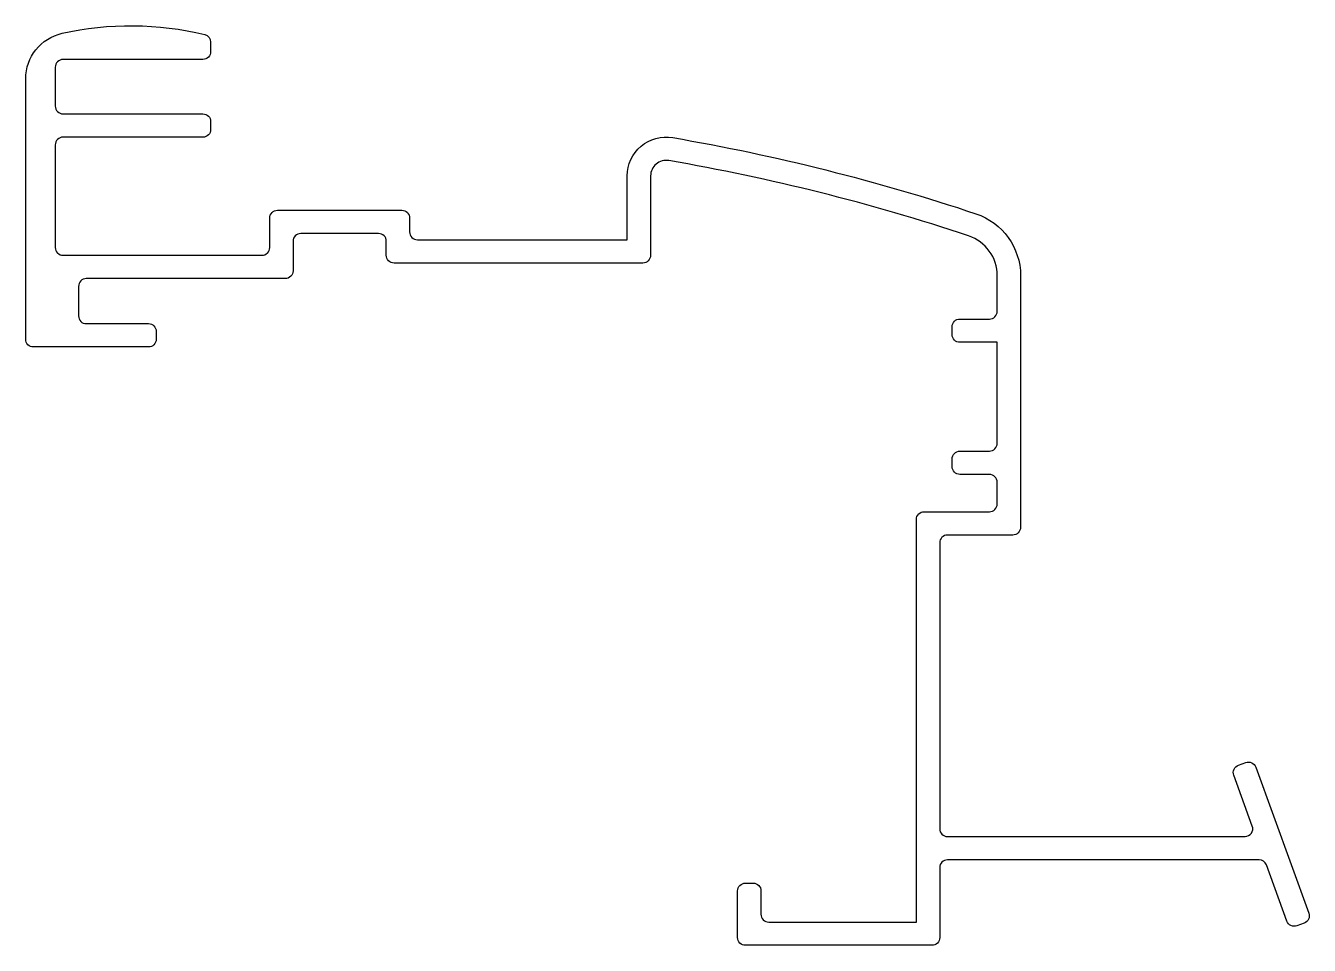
# Model space of a CAD drawing. Extents: x 1125.8 to 1208.3, y 420.3 to 479.5.
import ezdxf

# ---------------------------------------------------------------- set-up
doc = ezdxf.new("R2010")
doc.units = 0
doc.layers.get('0').update_dxf_attribs({"linetype": 'CONTINUOUS'})

msp = doc.modelspace()

# ---------------------------------------------------------------- linework, layer by layer
at = {"color": 7, "linetype": 'CONTINUOUS'}
msp.add_lwpolyline([(1150.464, 467.144), (1150.464, 466.244, 0.414214), (1150.964, 465.744), (1164.464, 465.744), (1164.464, 469.851, -0.464972), (1167.387, 472.315, -0.038001), (1186.893, 467.415, -0.322734), (1189.764, 463.431), (1189.764, 447.244, -0.414214), (1189.264, 446.744), (1185.064, 446.744, 0.414214), (1184.564, 446.244), (1184.564, 427.844, 0.414214), (1185.064, 427.344), (1204.204, 427.344, 0.520567), (1204.673, 428.015), (1203.481, 431.293, -0.414214), (1203.779, 431.933), (1204.249, 432.104, -0.414214), (1204.89, 431.806), (1208.31, 422.409, -0.414214), (1208.011, 421.768), (1207.542, 421.597, -0.414214), (1206.901, 421.896), (1205.583, 425.515, 0.315299), (1205.114, 425.844), (1185.064, 425.844, 0.414214), (1184.564, 425.344), (1184.564, 420.844, -0.414214), (1184.064, 420.344), (1172.064, 420.344, -0.414214), (1171.564, 420.844), (1171.564, 423.844, -0.414214), (1172.064, 424.344), (1172.564, 424.344, -0.414214), (1173.064, 423.844), (1173.064, 422.344, 0.414214), (1173.564, 421.844), (1183.064, 421.844), (1183.064, 447.744, -0.414214), (1183.564, 448.244), (1187.764, 448.244, 0.414214), (1188.264, 448.744), (1188.264, 450.144, 0.414214), (1187.764, 450.644), (1185.864, 450.644, -0.414214), (1185.364, 451.144), (1185.364, 451.644, -0.414214), (1185.864, 452.144), (1187.764, 452.144, 0.414214), (1188.264, 452.644), (1188.264, 459.144), (1185.864, 459.144, -0.414214), (1185.364, 459.644), (1185.364, 460.144, -0.414214), (1185.864, 460.644), (1187.764, 460.644, 0.414214), (1188.264, 461.144), (1188.264, 463.431, 0.322734), (1186.418, 465.992, 0.038001), (1167.133, 470.836, 0.464972), (1165.964, 469.851), (1165.964, 464.744, -0.414214), (1165.464, 464.244), (1149.464, 464.244, -0.414214), (1148.964, 464.744), (1148.964, 465.644, 0.414214), (1148.464, 466.144), (1143.464, 466.144, 0.414214), (1142.964, 465.644), (1142.964, 463.744, -0.414214), (1142.464, 463.244), (1129.664, 463.244, 0.414214), (1129.164, 462.744), (1129.164, 460.844, 0.414214), (1129.664, 460.344), (1133.664, 460.344, -0.414214), (1134.164, 459.844), (1134.164, 459.344, -0.414214), (1133.664, 458.844), (1126.264, 458.844, -0.414214), (1125.764, 459.344), (1125.764, 476.099, -0.350446), (1128.102, 479.025, -0.116323), (1137.283, 478.942, -0.345347), (1137.664, 478.456), (1137.664, 477.844, -0.414214), (1137.164, 477.344), (1128.164, 477.344, 0.414214), (1127.664, 476.844), (1127.664, 474.344, 0.414214), (1128.164, 473.844), (1137.164, 473.844, -0.414214), (1137.664, 473.344), (1137.664, 472.844, -0.414214), (1137.164, 472.344), (1128.164, 472.344, 0.414214), (1127.664, 471.844), (1127.664, 465.244, 0.414214), (1128.164, 464.744), (1140.964, 464.744, 0.414214), (1141.464, 465.244), (1141.464, 467.144, -0.414214), (1141.964, 467.644), (1149.964, 467.644, -0.414214)], format="xyb", close=True, dxfattribs=at)

doc.saveas('drawing.dxf')
